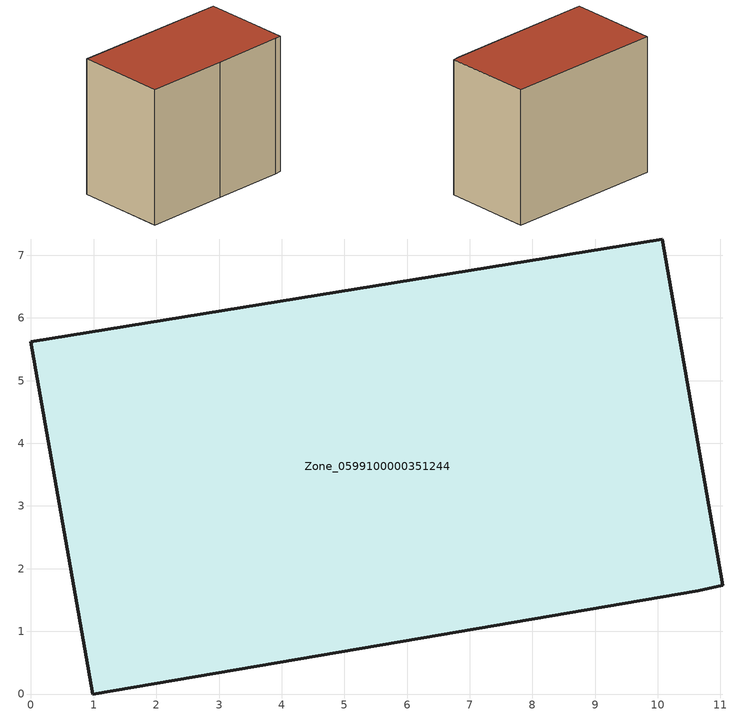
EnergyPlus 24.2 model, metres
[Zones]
Zone_0599100000351244
 floor ground (C_G): 0,5.62 10.07,7.26 11.03,1.73 10.65,1.65 6.22,0.89 0.98,0 z0
 wall outside (C_F): 10.07,7.26 0,5.62 0.98,0 6.22,0.89 10.65,1.65 11.03,1.73 10.07,7.26 z0:8.79
 roof outside (C_R): 11.03,1.73 10.07,7.26 0,5.62 0.98,0 6.22,0.89 10.65,1.65 z8.79
[BUILDING]
Pand.0599100000351244: North Axis=0; Terrain=City; Loads Convergence Tolerance Value=0.04; Temperature Convergence Tolerance Value=0.4; Solar Distribution=FullExterior; Maximum Number of Warmup Days=25; Minimum Number of Warmup Days=1
[Site:Location]
Rotterdam.The.Hague.AP_ZH_NLD Design_Conditions: Latitude=51.96; Longitude=4.45; Time Zone=1; Elevation=-4.5
[SITE:GROUNDTEMPERATURE:BUILDINGSURFACE]
18, 18, 18, 18, 18, 18, 18, 18, 18, 18, 18, 18
[MATERIAL] Thermal Absorptance=0.9; Solar Absorptance=0.7; Visible Absorptance=0.7
Name | Roughness | Thickness | Conductivity | Density | Specific Heat
G.TI.1992-2005 | MediumSmooth | 0.15 | 0.06 | 540 | 1210
F.TI.1992-2005 | Rough | 0.3 | 0.12 | 1920 | 840
R.TI.1992-2005 | MediumRough | 0.2 | 0.08 | 1500 | 1000
[CONSTRUCTION]
C_G: G.TI.1992-2005
C_F: F.TI.1992-2005
C_R: R.TI.1992-2005
[ZONE]
Zone_0599100000351244: Type=1; Multiplier=1; Ceiling Height=Autocalculate; Volume=Autocalculate; Floor Area=autocalculate; Part of Total Floor Area=Yes
[ZONEINFILTRATION:DESIGNFLOWRATE]
Infil_Zone_0599100000351244: Zone or ZoneList or Space or SpaceList=Zone_0599100000351244; Schedule=AlwaysOn; Design Flow Rate Calculation Method=Flow/Area; Flow Rate per Floor Area=0.0015; Constant Term Coefficient=1; Temperature Term Coefficient=0; Velocity Term Coefficient=0; Velocity Squared Term Coefficient=0
[HVACTEMPLATE:ZONE:IDEALLOADSAIRSYSTEM]
Zone_0599100000351244: Maximum Heating Supply Air Temperature=50; Minimum Cooling Supply Air Temperature=13; Maximum Heating Supply Air Humidity Ratio=0.0156; Minimum Cooling Supply Air Humidity Ratio=0.0077; Heating Limit=NoLimit; Cooling Limit=NoLimit; Dehumidification Control Type=ConstantSensibleHeatRatio; Cooling Sensible Heat Ratio=0.7; Dehumidification Setpoint=60; Humidification Control Type=None; Humidification Setpoint=30; Outdoor Air Method=None; Outdoor Air Flow Rate per Person=0.00944; Outdoor Air Flow Rate per Zone Floor Area=0; Outdoor Air Flow Rate per Zone=0; Demand Controlled Ventilation Type=None; Outdoor Air Economizer Type=NoEconomizer; Heat Recovery Type=None; Sensible Heat Recovery Effectiveness=0.7; Latent Heat Recovery Effectiveness=0.65
[ZONECONTROL:THERMOSTAT]
ThermostatControl_Zone_0599100000351244: Zone or ZoneList=Zone_0599100000351244; Control Type Schedule=DualSetpointControlType; Control 1=Thermostat_Zone_0599100000351244; Temperature Difference Between Cutout And Setpoint=0
[THERMOSTATSETPOINT:DUALSETPOINT]
Thermostat_Zone_0599100000351244: Heating Setpoint Temperature Schedule=HeatingSetpoint_Zone_0599100000351244; Cooling Setpoint Temperature Schedule=CoolingSetpoint_Zone_0599100000351244
[SCHEDULE:COMPACT]
HeatingSetpoint_Zone_0599100000351244: Through: 12/31, For: AllDays, Until: 24:00, 21
CoolingSetpoint_Zone_0599100000351244: Through: 12/31, For: AllDays, Until: 24:00, 24
DualSetpointControlType: Through: 12/31, For: AllDays, Until: 24:00, 4
AlwaysOn: Through: 12/31, For: AllDays, Until: 24:00, 1
